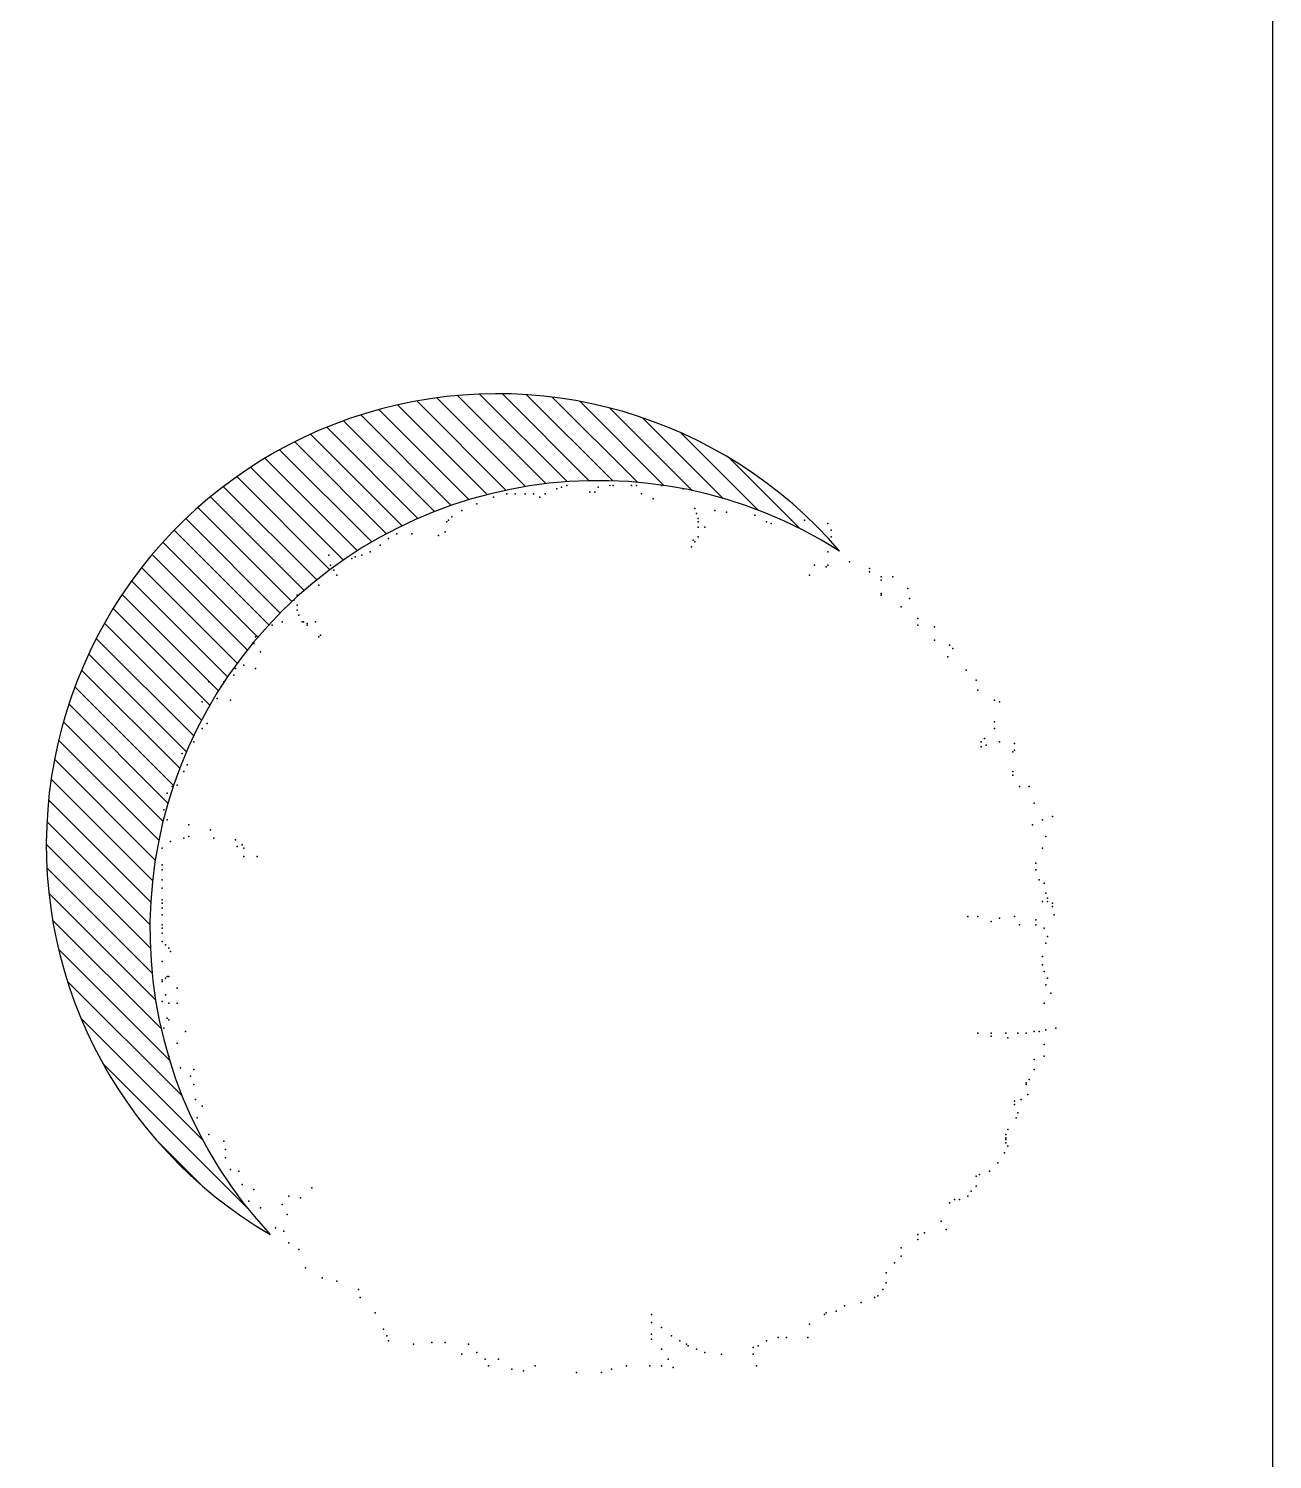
# Model space of a CAD drawing. Header units: inches. Extents: x 7658 to 73799, y 48 to 40262.
# Drawn here: x 30504 to 32292, y 5567 to 7623 of the extents above; entities that cross this region are included whole.
import ezdxf

# ---------------------------------------------------------------- set-up
doc = ezdxf.new("R2010")
doc.units = ezdxf.units.IN
doc.layers.add('www.cad-blocks.net', color=7, linetype='Continuous')
doc.styles.get("Standard").update_dxf_attribs({"font": 'arial.ttf'})

# ---------------------------------------------------------------- blocks, each defined once
blk = doc.blocks.new('A$C516926BB')
blk.add_line((20.9051, 38.5194), (20.9051, 0))
blk = doc.blocks.new('A$C14C354E4')
for p, q in [((0.6889, 1.2737), (0.5614, 1.4012)), ((0.7182, 1.2778), (0.5914, 1.4046)), ((0.7487, 1.2807), (0.6228, 1.4066)), ((0.7807, 1.2821), (0.6558, 1.407)), ((0.8143, 1.2819), (0.6905, 1.4057)), ((0.8499, 1.2798), (0.7274, 1.4023)), ((0.6075, 1.2548), (0.478, 1.3843)), ((0.6337, 1.2621), (0.5048, 1.391)), ((0.6607, 1.2684), (0.5325, 1.3967)), ((0.8877, 1.2753), (0.7669, 1.3962)), ((0.9285, 1.2679), (0.8098, 1.3867)), ((0.5343, 1.2278), (0.4032, 1.3589)), ((0.5579, 1.2376), (0.4273, 1.3682)), ((0.5823, 1.2466), (0.4522, 1.3767)), ((0.9732, 1.2567), (0.8574, 1.3725)), ((0.4893, 1.2059), (0.3572, 1.338)), ((0.5115, 1.2172), (0.3798, 1.3489)), ((1.0234, 1.2398), (0.9123, 1.3509)), ((0.4679, 1.194), (0.3354, 1.3265)), ((0.4271, 1.168), (0.2936, 1.3014)), ((0.4472, 1.1813), (0.3142, 1.3143)), ((1.0832, 1.2134), (0.982, 1.3147)), ((0.4077, 1.154), (0.2737, 1.2879)), ((0.3707, 1.1241), (0.2359, 1.2589)), ((0.3889, 1.1394), (0.2545, 1.2737)), ((0.3531, 1.1083), (0.2179, 1.2435)), ((0.3362, 1.0918), (0.2005, 1.2275)), ((0.3041, 1.0571), (0.1675, 1.1937)), ((0.3198, 1.0748), (0.1837, 1.2109)), ((0.289, 1.0388), (0.152, 1.1758)), ((0.2745, 1.0199), (0.137, 1.1573)), ((0.2607, 1.0003), (0.1227, 1.1383)), ((0.2474, 0.9801), (0.109, 1.1185)), ((0.2349, 0.9592), (0.096, 1.0982)), ((0.223, 0.9377), (0.0836, 1.0771)), ((0.2119, 0.9154), (0.0719, 1.0554)), ((0.2015, 0.8924), (0.0609, 1.033)), ((0.1918, 0.8687), (0.0506, 1.0099)), ((0.1829, 0.8441), (0.0411, 0.9859)), ((0.1749, 0.8187), (0.0324, 0.9612)), ((0.1678, 0.7924), (0.0246, 0.9356)), ((0.1617, 0.7651), (0.0177, 0.9091)), ((0.1567, 0.7368), (0.0118, 0.8817)), ((0.1528, 0.7073), (0.0069, 0.8531)), ((0.1502, 0.6764), (0.0032, 0.8234)), ((0.149, 0.6442), (0.0009, 0.7923)), ((0.1496, 0.6102), (0, 0.7598)), ((0.1521, 0.5742), (0.0008, 0.7255)), ((0.1571, 0.5359), (0.0037, 0.6892)), ((0.1651, 0.4944), (0.0091, 0.6505)), ((0.1773, 0.4489), (0.0176, 0.6085)), ((0.1956, 0.3972), (0.0305, 0.5623)), ((0.2247, 0.3346), (0.0498, 0.5095)), ((0.2879, 0.238), (0.081, 0.4449)), ((0.224, 0.2685), (0.1582, 0.3343))]:
    blk.add_line(p, q)
for centre, radius, start, end in [((0.6484, 0.7587), 0.6484, 40.623, 239.745), ((0.7935, 0.6377), 0.6445, 57.4265, 222.9415)]:
    blk.add_arc(centre, radius, start, end)
for p in [(0.7482, 1.2754), (0.8103, 1.2754), (0.8152, 1.2754), (0.8414, 1.2754), (0.8486, 1.2754), (0.8846, 1.2754), (0.6428, 1.2586), (0.662, 1.2634), (0.6739, 1.2634), (0.6883, 1.2634), (0.7003, 1.2634), (0.7098, 1.2586), (0.7171, 1.2634), (0.7338, 1.2706), (0.7409, 1.2729), (0.7817, 1.2658), (0.7888, 1.2658), (0.7936, 1.2729), (0.8558, 1.2634), (0.8726, 1.2562), (0.9156, 1.2706), (0.9156, 1.2706), (0.5974, 1.2394), (0.6189, 1.249), (0.9324, 1.2419), (0.9348, 1.2347), (0.9611, 1.2394), (0.9778, 1.237), (0.5758, 1.2227), (0.5783, 1.2251), (0.5831, 1.2299), (0.9372, 1.2275), (0.9372, 1.2227), (0.9372, 1.2155), (0.9467, 1.2155), (1.0185, 1.2323), (1.0353, 1.2227), (1.0424, 1.2203), (1.0712, 1.2251), (1.0903, 1.2251), (1.1238, 1.2203), (0.4921, 1.1988), (0.5041, 1.2059), (0.5041, 1.2059), (0.5256, 1.2059), (0.5639, 1.2035), (0.5734, 1.2084), (0.93, 1.1964), (0.9324, 1.194), (0.9372, 1.2012), (1.1286, 1.2108), (1.1286, 1.2012), (1.1286, 1.2012), (0.406, 1.1749), (0.4443, 1.1725), (0.4538, 1.1749), (0.4658, 1.1797), (0.4802, 1.1892), (0.9276, 1.1868), (0.9276, 1.1868), (1.1238, 1.1797), (0.4084, 1.1605), (0.4132, 1.1533), (0.4394, 1.17), (1.1047, 1.1605), (1.1214, 1.1581), (1.1238, 1.1605), (1.1549, 1.1653), (1.1836, 1.1557), (0.3916, 1.1318), (0.4179, 1.1462), (1.0975, 1.1462), (1.1836, 1.1509), (1.2004, 1.1438), (1.2004, 1.139), (1.2171, 1.1438), (0.3605, 1.1174), (1.2004, 1.1198), (1.2004, 1.1174), (1.2387, 1.127), (1.2411, 1.1127), (0.3557, 1.1103), (0.3605, 1.1031), (0.3605, 1.0959), (1.2291, 1.1007), (0.3246, 1.0744), (0.339, 1.0792), (0.3629, 1.0887), (0.3677, 1.0792), (0.37, 1.0792), (0.3749, 1.0768), (0.3749, 1.0744), (0.3868, 1.0792), (1.253, 1.0839), (1.253, 1.0744), (1.277, 1.072), (0.3007, 1.0576), (0.3916, 1.0576), (0.394, 1.06), (1.277, 1.0528), (0.2983, 1.048), (0.3079, 1.0361), (1.2961, 1.0289), (1.2985, 1.0457), (1.3033, 1.0409), (0.272, 1.0122), (0.2839, 1.0169), (0.3007, 1.0122), (1.3224, 1.0098), (0.2337, 0.993), (0.2552, 0.993), (0.2696, 1.0026), (1.3368, 0.9954), (0.2457, 0.9691), (0.2648, 0.9667), (1.3392, 0.981), (1.3631, 0.9667), (0.2241, 0.9643), (1.3703, 0.9643), (0.2241, 0.926), (0.2313, 0.9332), (1.3631, 0.9356), (1.3631, 0.926), (0.2122, 0.9069), (1.344, 0.9069), (1.3487, 0.9116), (1.3703, 0.9069), (0.1954, 0.8901), (1.344, 0.8997), (1.3511, 0.9021), (1.3894, 0.8925), (1.3918, 0.9045), (1.3918, 0.8949), (0.2026, 0.8734), (0.1882, 0.8446), (0.1978, 0.8638), (1.3894, 0.8638), (1.3894, 0.859), (0.1739, 0.8327), (0.181, 0.8423), (1.399, 0.8423), (1.4133, 0.8423), (0.1691, 0.8088), (1.4205, 0.8183), (1.4205, 0.8183), (0.1739, 0.7944), (0.205, 0.7872), (1.4181, 0.7872), (1.4325, 0.7944), (1.4468, 0.7992), (0.1787, 0.7633), (0.1978, 0.7681), (0.205, 0.7705), (0.2361, 0.78), (0.2409, 0.7681), (0.272, 0.7657), (1.4373, 0.7705), (0.1667, 0.7537), (0.2744, 0.7561), (0.2815, 0.7585), (0.2839, 0.7537), (0.2839, 0.7418), (0.303, 0.7418), (1.4325, 0.7537), (0.1667, 0.7298), (0.1667, 0.7226), (1.4229, 0.7322), (1.4229, 0.7226), (0.1667, 0.7083), (1.4277, 0.7083), (1.4349, 0.7035), (0.1667, 0.6963), (0.1667, 0.6795), (1.4373, 0.6891), (1.4397, 0.6819), (0.1667, 0.6747), (0.1667, 0.6676), (1.4325, 0.6771), (1.4397, 0.6771), (1.4468, 0.6747), (1.4468, 0.67), (0.1667, 0.658), (0.1667, 0.6436), (0.1667, 0.6389), (1.3248, 0.6556), (1.3392, 0.6556), (1.3583, 0.6484), (1.3583, 0.6484), (1.3703, 0.6532), (1.3918, 0.6556), (1.399, 0.6436), (1.4229, 0.6508), (1.4229, 0.6436), (1.4349, 0.6389), (1.4349, 0.6389), (1.4492, 0.658), (0.1667, 0.6317), (0.1667, 0.6197), (1.4373, 0.6173), (1.4397, 0.6269), (0.1715, 0.6149), (0.1763, 0.6101), (0.1787, 0.6054), (1.4325, 0.5982), (0.1667, 0.591), (1.4325, 0.5862), (1.4325, 0.5862), (1.4349, 0.5766), (0.1667, 0.5647), (0.1667, 0.5623), (0.1715, 0.5671), (0.1739, 0.5695), (0.1763, 0.5695), (1.4373, 0.5575), (1.4397, 0.5671), (0.1715, 0.5431), (0.1882, 0.5527), (1.4445, 0.5455), (0.1667, 0.5336), (0.1763, 0.5312), (0.1882, 0.5312), (1.4349, 0.5312), (0.1691, 0.4953), (0.1739, 0.5096), (0.1763, 0.5072), (1.4516, 0.4953), (0.1882, 0.4737), (0.2002, 0.4905), (1.3392, 0.4881), (1.3392, 0.4881), (1.3583, 0.4881), (1.3583, 0.4834), (1.3583, 0.4834), (1.3798, 0.4881), (1.3822, 0.481), (1.3966, 0.4881), (1.4086, 0.4881), (1.4205, 0.4905), (1.4277, 0.4905), (1.4373, 0.4929), (0.1763, 0.4546), (1.4349, 0.4714), (1.4349, 0.4546), (0.193, 0.4379), (0.2122, 0.4355), (1.4205, 0.4499), (1.4205, 0.4355), (0.2074, 0.4259), (0.2122, 0.414), (1.4086, 0.4163), (1.4086, 0.414), (1.4133, 0.4211), (0.2145, 0.3924), (1.4014, 0.3924), (1.411, 0.3996), (0.2241, 0.3828), (1.3918, 0.39), (1.3918, 0.3852), (1.3966, 0.3732), (0.2169, 0.3661), (1.3942, 0.3661), (0.2337, 0.3422), (0.2552, 0.3326), (1.3798, 0.3422), (1.3798, 0.3373), (1.3798, 0.335), (1.3798, 0.3302), (1.3822, 0.3493), (0.2576, 0.3206), (0.2576, 0.3087), (1.3775, 0.3158), (1.3822, 0.3254), (1.3822, 0.3254), (0.2648, 0.2919), (0.2768, 0.2895), (1.3559, 0.2895), (1.3679, 0.3015), (0.2815, 0.2703), (1.3368, 0.2823), (1.3368, 0.268), (1.3416, 0.2847), (0.2983, 0.2632), (0.3485, 0.2536), (0.3653, 0.2512), (0.3653, 0.2512), (0.382, 0.2656), (1.3057, 0.2488), (1.3128, 0.2488), (1.3248, 0.2536), (1.3296, 0.2608), (0.2911, 0.2465), (0.3079, 0.2368), (0.339, 0.2417), (0.3462, 0.2273), (1.2985, 0.2441), (0.3294, 0.2082), (1.2865, 0.2177), (1.2937, 0.2058), (0.3414, 0.2034), (0.3485, 0.1866), (1.253, 0.1986), (1.253, 0.1914), (1.2626, 0.201), (0.3629, 0.1771), (1.2291, 0.1795), (1.2291, 0.1795), (1.2291, 0.1795), (1.2291, 0.1675), (0.3725, 0.1507), (1.2195, 0.1579), (0.3964, 0.1364), (0.4179, 0.1316), (1.2076, 0.1436), (1.2076, 0.1292), (0.449, 0.1196), (0.4514, 0.1077), (1.1908, 0.1077), (1.1956, 0.1101), (1.2028, 0.1196), (0.4729, 0.0861), (0.8702, 0.0837), (1.119, 0.0837), (1.1214, 0.0861), (1.1358, 0.0885), (1.1477, 0.0957), (1.1717, 0.1005), (0.4849, 0.0622), (0.8702, 0.0718), (0.8846, 0.0646), (1.0975, 0.0694), (0.4897, 0.0526), (0.4921, 0.0454), (0.5543, 0.0431), (0.5734, 0.0431), (0.8702, 0.055), (0.8702, 0.0478), (0.8989, 0.0526), (0.9108, 0.0454), (1.0353, 0.0454), (1.052, 0.0502), (1.064, 0.0502), (1.0951, 0.0502), (0.528, 0.0407), (0.5974, 0.0263), (0.6069, 0.0407), (0.6189, 0.0287), (0.8846, 0.0335), (0.9204, 0.0407), (0.9204, 0.0407), (0.9228, 0.0383), (0.9348, 0.0335), (0.9467, 0.0287), (0.9707, 0.0263), (1.0161, 0.0359), (1.0161, 0.0263), (1.0233, 0.0383), (0.6309, 0.0191), (0.6357, 0.0096), (0.6501, 0.0191), (0.6692, 0.0048), (0.6859, 0.0024), (0.7027, 0.0096), (0.7027, 0.0096), (0.7625, 0), (0.7984, 0), (0.8127, 0.0048), (0.8343, 0.0096), (0.8678, 0.0096), (0.8846, 0.0096), (0.8941, 0.0191), (0.9013, 0.0072), (1.0209, 0.0096)]:
    blk.add_point(p)
at = {"width": 0.8, "flags": 9}
for tag, p in [('YSIZE', (0.786, 0.5942)), ('XSIZE', (0.7924, 0.5878)), ('XSIZE', (0.7945, 0.5926)), ('YSIZE', (0.8022, 0.5926))]:
    blk.add_attdef(tag, p, '', height=0.000252, dxfattribs=at)

msp = doc.modelspace()

# ---------------------------------------------------------------- block references
at = {"xscale": 1000, "yscale": 1000, "zscale": 1000}
msp.add_blockref('A$C14C354E4', (30529, 5691.3), dxfattribs=at)
at = {"layer": 'www.cad-blocks.net', "color": 155, "true_color": 0x546d8e, "xscale": 1000, "yscale": 1000, "zscale": 1000}
msp.add_blockref('A$C516926BB', (11386.7, 694.4), dxfattribs=at)

doc.saveas('drawing.dxf')
